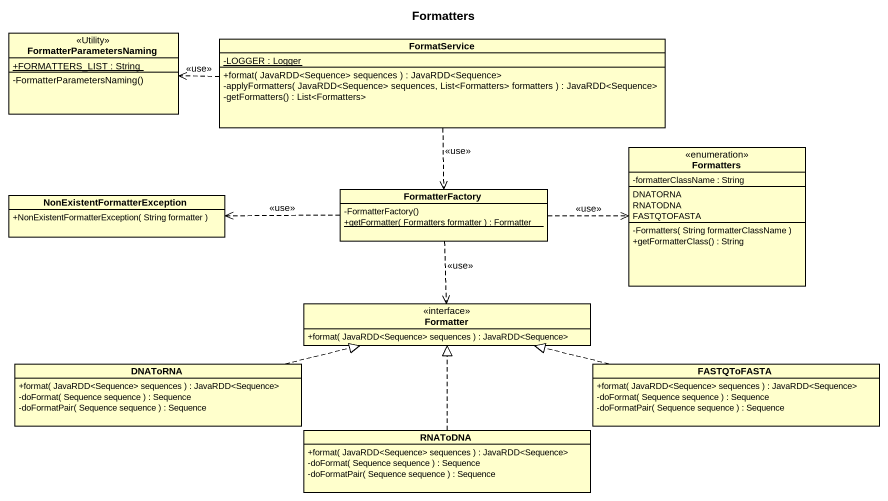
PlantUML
@startuml
title Formatters
hide circle
hide empty members
skinparam classAttributeIconSize 0
class FormatterParametersNaming <<Utility>> {
  {static} +FORMATTERS_LIST : String
  -FormatterParametersNaming()
}
class FormatService {
  {static} -LOGGER : Logger
  +format( JavaRDD<Sequence> sequences ) : JavaRDD<Sequence>
  -applyFormatters( JavaRDD<Sequence> sequences, List<Formatters> formatters ) : JavaRDD<Sequence>
  -getFormatters() : List<Formatters>
}
enum Formatters {
  -formatterClassName : String
  DNATORNA
  RNATODNA
  FASTQTOFASTA
  -Formatters( String formatterClassName )
  +getFormatterClass() : String
}
class "NonExistentFormatterException" as NonExistentFormatterExceptio {
  +NonExistentFormatterException( String formatter )
}
class FormatterFactory {
  -FormatterFactory()
  {static} +getFormatter( Formatters formatter ) : Formatter
}
interface Formatter {
  +format( JavaRDD<Sequence> sequences ) : JavaRDD<Sequence>
}
class DNAToRNA {
  +format( JavaRDD<Sequence> sequences ) : JavaRDD<Sequence>
  -doFormat( Sequence sequence ) : Sequence
  -doFormatPair( Sequence sequence ) : Sequence
}
class FASTQToFASTA {
  +format( JavaRDD<Sequence> sequences ) : JavaRDD<Sequence>
  -doFormat( Sequence sequence ) : Sequence
  -doFormatPair( Sequence sequence ) : Sequence
}
class RNAToDNA {
  +format( JavaRDD<Sequence> sequences ) : JavaRDD<Sequence>
  -doFormat( Sequence sequence ) : Sequence
  -doFormatPair( Sequence sequence ) : Sequence
}
FormatService .left.> FormatterParametersNaming : <<use>>
FormatService ..> FormatterFactory : <<use>>
FormatterFactory .right.> Formatters : <<use>>
FormatterFactory .left.> NonExistentFormatterExceptio : <<use>>
FormatterFactory ..> Formatter : <<use>>
DNAToRNA .right.|> Formatter
FASTQToFASTA .left.|> Formatter
RNAToDNA .up.|> Formatter
@enduml
